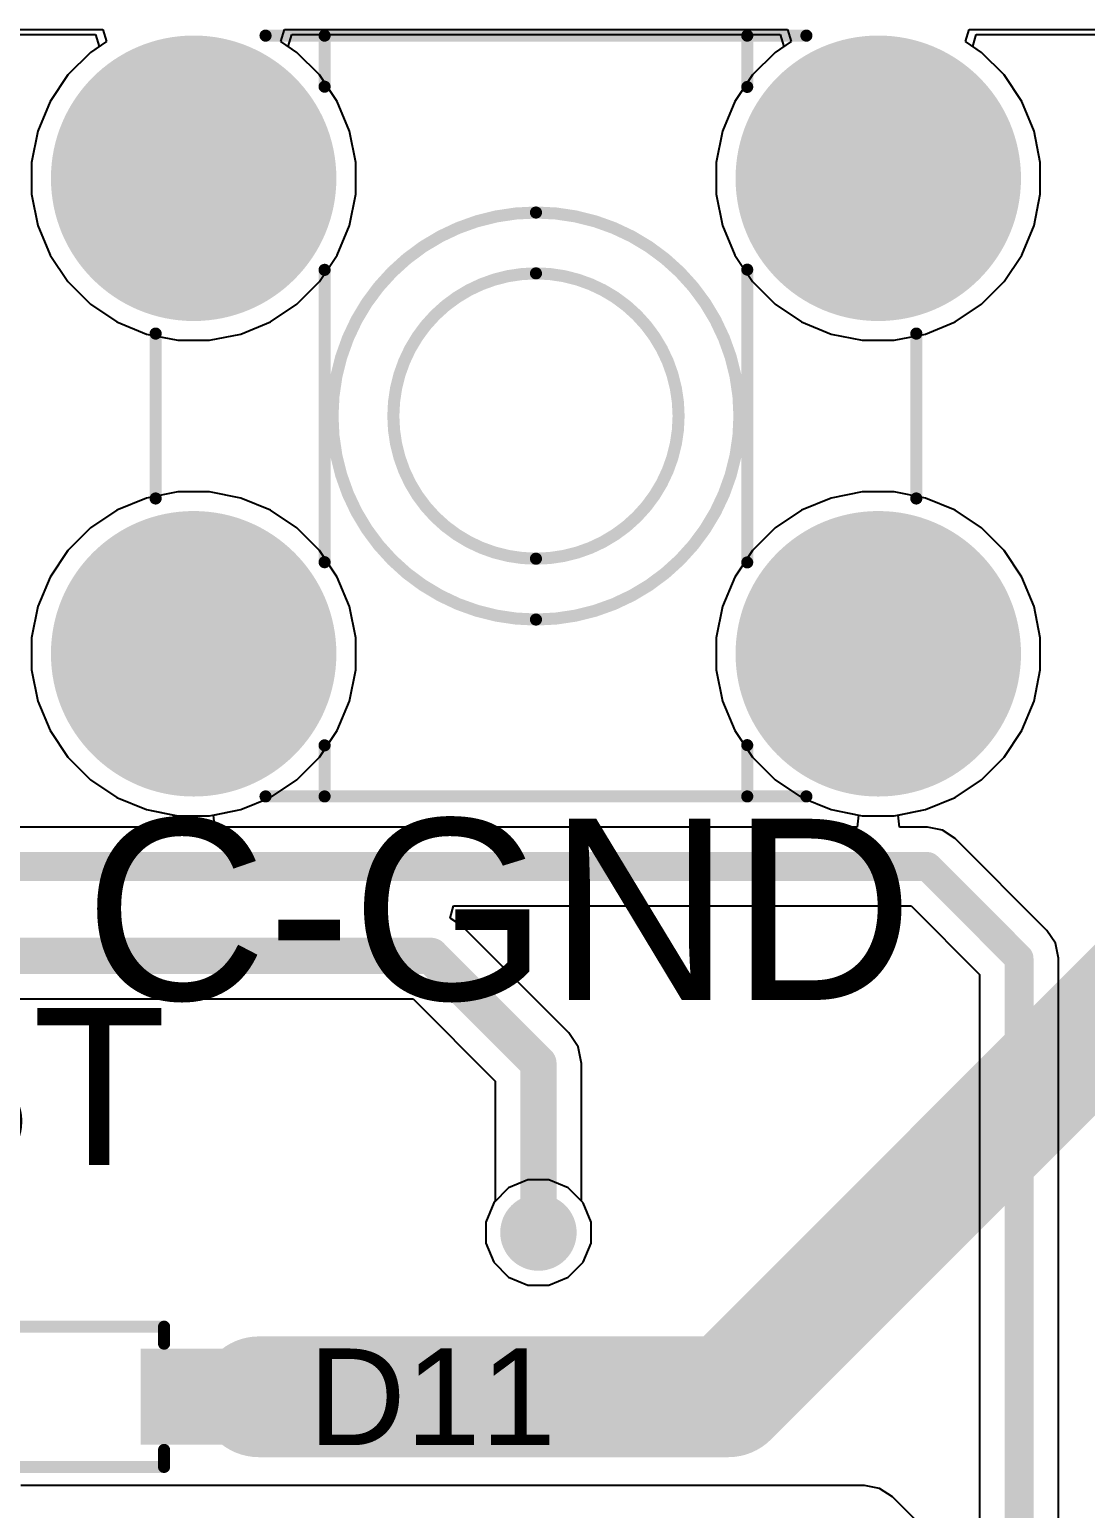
# Model space of a CAD drawing. Header units: millimetres. Extents: x 0 to 5423, y 0 to 5425.
# Drawn here: x 8.34 to 19.44, y 150.16 to 165.71 of the extents above; entities that cross this region are included whole.
import ezdxf

# ---------------------------------------------------------------- set-up
doc = ezdxf.new("R2010")
doc.units = ezdxf.units.MM
for name, color, linetype in [('BottomLayer', 5, 'Continuous'), ('BottomSolder', 6, 'Continuous'), ('MultiLayer', 9, 'Continuous'), ('PadHoleLayer', 156, 'Continuous'), ('TopLayer', 1, 'Continuous'), ('TopOverlay', 2, 'Continuous'), ('TopPaste', 8, 'Continuous'), ('TopSolder', 216, 'Continuous'), ('ViaHoleLayer', 16, 'Continuous')]:
    doc.layers.add(name, color=color, linetype=linetype)
doc.styles.add('Arial', font='', dxfattribs={"height": 0.2})
doc.styles.get('Arial').set_extended_font_data('Arial')

# ---------------------------------------------------------------- blocks, each defined once
blk = doc.blocks.new('SOD_323_88')
at = {"layer": 'TopLayer'}
for points in [[(-0.75, -0.45), (-1.55, -0.45), (-1.55, 0.45), (-0.75, 0.45)], [(1.55, -0.45), (0.75, -0.45), (0.75, 0.45), (1.55, 0.45)]]:
    blk.add_hatch(color=1, dxfattribs=at).paths.add_polyline_path(points)
at = {"layer": 'TopOverlay'}
for points in [[(-2.007, 0.483), (-0.914, 0.483), (-0.914, 0.787), (-2.007, 0.787)], [(-2.007, -0.508), (-1.575, -0.508), (-1.575, 0.508), (-2.007, 0.508)], [(-2.007, -0.787), (-0.914, -0.787), (-0.914, -0.483), (-2.007, -0.483)]]:
    blk.add_hatch(color=2, dxfattribs=at).paths.add_polyline_path(points)
at = {"layer": 'TopPaste'}
for points in [[(-0.75, -0.45), (-1.55, -0.45), (-1.55, 0.45), (-0.75, 0.45)], [(1.55, -0.45), (0.75, -0.45), (0.75, 0.45), (1.55, 0.45)]]:
    blk.add_hatch(color=8, dxfattribs=at).paths.add_polyline_path(points)
at = {"layer": 'TopSolder'}
for points in [[(-0.695, -0.505), (-1.605, -0.505), (-1.605, 0.505), (-0.695, 0.505)], [(1.605, -0.505), (0.695, -0.505), (0.695, 0.505), (1.605, 0.505)]]:
    blk.add_hatch(color=216, dxfattribs=at).paths.add_polyline_path(points)
at = {"layer": 'TopOverlay', "const_width": 0.127}
for points in [[(-0.914, 0.737), (0.94, 0.737)], [(0.94, 0.559), (0.94, 0.737)], [(0.94, -0.737), (0.94, -0.559)], [(-0.914, -0.737), (0.94, -0.737)]]:
    blk.add_lwpolyline(points, dxfattribs=at)
at = {"layer": 'TopOverlay', "const_width": 0.0635}
for points in [[(-0.946, 0.737, 1), (-0.883, 0.737, 1)], [(0.908, 0.737, 1), (0.972, 0.737, 1)], [(0.908, 0.737, 1), (0.972, 0.737, 1)], [(0.908, 0.559, 1), (0.972, 0.559, 1)], [(0.908, -0.559, 1), (0.972, -0.559, 1)], [(-0.946, -0.737, 1), (-0.883, -0.737, 1)], [(0.908, -0.737, 1), (0.972, -0.737, 1)], [(0.908, -0.737, 1), (0.972, -0.737, 1)]]:
    blk.add_lwpolyline(points, format="xyb", close=True, dxfattribs=at)
blk = doc.blocks.new('T44001_309')
at = {"layer": 'BottomLayer'}
h = blk.add_hatch(color=5, dxfattribs=at)
edge = h.paths.add_edge_path()
edge.add_arc((-2.5, 3.6), 1.45, 0, 360)
h = blk.add_hatch(color=5, dxfattribs=at)
edge = h.paths.add_edge_path()
edge.add_arc((2.5, 3.6), 1.45, 0, 360)
h = blk.add_hatch(color=5, dxfattribs=at)
edge = h.paths.add_edge_path()
edge.add_arc((-2.5, -3.6), 1.45, 0, 360)
h = blk.add_hatch(color=5, dxfattribs=at)
edge = h.paths.add_edge_path()
edge.add_arc((2.5, -3.6), 1.45, 0, 360)
at = {"layer": 'BottomSolder'}
h = blk.add_hatch(color=6, dxfattribs=at)
edge = h.paths.add_edge_path()
edge.add_arc((-2.5, 3.6), 1.501, 0, 360)
h = blk.add_hatch(color=6, dxfattribs=at)
edge = h.paths.add_edge_path()
edge.add_arc((2.5, 3.6), 1.501, 0, 360)
h = blk.add_hatch(color=6, dxfattribs=at)
edge = h.paths.add_edge_path()
edge.add_arc((-2.5, -3.6), 1.501, 0, 360)
h = blk.add_hatch(color=6, dxfattribs=at)
edge = h.paths.add_edge_path()
edge.add_arc((2.5, -3.6), 1.501, 0, 360)
at = {"layer": 'MultiLayer'}
h = blk.add_hatch(color=9, dxfattribs=at)
edge = h.paths.add_edge_path()
edge.add_arc((-2.5, 3.6), 1.45, 0, 360)
h = blk.add_hatch(color=9, dxfattribs=at)
edge = h.paths.add_edge_path()
edge.add_arc((2.5, 3.6), 1.45, 0, 360)
h = blk.add_hatch(color=9, dxfattribs=at)
edge = h.paths.add_edge_path()
edge.add_arc((-2.5, -3.6), 1.45, 0, 360)
h = blk.add_hatch(color=9, dxfattribs=at)
edge = h.paths.add_edge_path()
edge.add_arc((2.5, -3.6), 1.45, 0, 360)
at = {"layer": 'PadHoleLayer'}
h = blk.add_hatch(color=156, dxfattribs=at)
edge = h.paths.add_edge_path()
edge.add_arc((-2.5, 3.6), 0.95, 0, 360)
h = blk.add_hatch(color=156, dxfattribs=at)
edge = h.paths.add_edge_path()
edge.add_arc((2.5, 3.6), 0.95, 0, 360)
h = blk.add_hatch(color=156, dxfattribs=at)
edge = h.paths.add_edge_path()
edge.add_arc((-2.5, -3.6), 0.95, 0, 360)
h = blk.add_hatch(color=156, dxfattribs=at)
edge = h.paths.add_edge_path()
edge.add_arc((2.5, -3.6), 0.95, 0, 360)
at = {"layer": 'TopLayer'}
h = blk.add_hatch(color=1, dxfattribs=at)
edge = h.paths.add_edge_path()
edge.add_arc((-2.5, 3.6), 1.45, 0, 360)
h = blk.add_hatch(color=1, dxfattribs=at)
edge = h.paths.add_edge_path()
edge.add_arc((2.5, 3.6), 1.45, 0, 360)
h = blk.add_hatch(color=1, dxfattribs=at)
edge = h.paths.add_edge_path()
edge.add_arc((-2.5, -3.6), 1.45, 0, 360)
h = blk.add_hatch(color=1, dxfattribs=at)
edge = h.paths.add_edge_path()
edge.add_arc((2.5, -3.6), 1.45, 0, 360)
at = {"layer": 'TopSolder'}
h = blk.add_hatch(color=216, dxfattribs=at)
edge = h.paths.add_edge_path()
edge.add_arc((-2.5, 3.6), 1.501, 0, 360)
h = blk.add_hatch(color=216, dxfattribs=at)
edge = h.paths.add_edge_path()
edge.add_arc((2.5, 3.6), 1.501, 0, 360)
h = blk.add_hatch(color=216, dxfattribs=at)
edge = h.paths.add_edge_path()
edge.add_arc((-2.5, -3.6), 1.501, 0, 360)
h = blk.add_hatch(color=216, dxfattribs=at)
edge = h.paths.add_edge_path()
edge.add_arc((2.5, -3.6), 1.501, 0, 360)
at = {"layer": 'TopOverlay', "const_width": 0.127}
for points in [[(0.867, 4), (-0.867, 4)], [(-4, -2.844), (-4, 2.844)], [(4, -2.844), (4, 2.844)], [(-3.461, 2.222), (-4, 2.222)], [(1.539, 2.222), (-1.539, 2.222)], [(4, 2.222), (3.461, 2.222)], [(-3.463, -2.223), (-4, -2.223)], [(1.537, -2.223), (-1.537, -2.223)], [(4, -2.223), (3.463, -2.223)], [(0.867, -4), (-0.867, -4)]]:
    blk.add_lwpolyline(points, dxfattribs=at)
at = {"layer": 'TopOverlay'}
for points, const_width in [([(-0.899, 4, 1), (-0.835, 4, 1)], 0.0635), ([(0.835, 4, 1), (0.899, 4, 1)], 0.0635), ([(-4.032, 2.844, 1), (-3.968, 2.844, 1)], 0.0635), ([(3.968, 2.844, 1), (4.032, 2.844, 1)], 0.0635), ([(-4.032, 2.222, 1), (-3.968, 2.222, 1)], 0.0635), ([(-3.492, 2.222, 1), (-3.429, 2.222, 1)], 0.0635), ([(2.14, 0, 1), (-2.14, 0, 1)], 0.127), ([(-1.571, 2.222, 1), (-1.508, 2.222, 1)], 0.0635), ([(1.508, 2.222, 1), (1.571, 2.222, 1)], 0.0635), ([(3.429, 2.222, 1), (3.492, 2.222, 1)], 0.0635), ([(3.968, 2.222, 1), (4.032, 2.222, 1)], 0.0635), ([(1.5, 0, 1), (-1.5, 0, 1)], 0.127), ([(-2.172, 0, 1), (-2.108, 0, 1)], 0.0635), ([(-1.532, 0, 1), (-1.468, 0, 1)], 0.0635), ([(1.468, 0, 1), (1.532, 0, 1)], 0.0635), ([(2.108, 0, 1), (2.172, 0, 1)], 0.0635), ([(-4.032, -2.223, 1), (-3.968, -2.223, 1)], 0.0635), ([(-3.495, -2.223, 1), (-3.431, -2.223, 1)], 0.0635), ([(-1.569, -2.223, 1), (-1.505, -2.223, 1)], 0.0635), ([(1.505, -2.223, 1), (1.569, -2.223, 1)], 0.0635), ([(3.431, -2.223, 1), (3.495, -2.223, 1)], 0.0635), ([(3.968, -2.223, 1), (4.032, -2.223, 1)], 0.0635), ([(-4.032, -2.844, 1), (-3.968, -2.844, 1)], 0.0635), ([(3.968, -2.844, 1), (4.032, -2.844, 1)], 0.0635), ([(-0.899, -4, 1), (-0.835, -4, 1)], 0.0635), ([(0.835, -4, 1), (0.899, -4, 1)], 0.0635)]:
    blk.add_lwpolyline(points, format="xyb", close=True, dxfattribs=dict(at, const_width=const_width))

msp = doc.modelspace()

# ---------------------------------------------------------------- hatches: boundary and pattern name
at = {"layer": 'BottomLayer'}
h = msp.add_hatch(color=5, dxfattribs=at)
edge = h.paths.add_edge_path()
edge.add_arc((13.691, 153.06), 0.3, 0, 360)
h = msp.add_hatch(color=5, dxfattribs=at)
edge = h.paths.add_edge_path()
edge.add_arc((10.751, 151.333), 0.3, 0, 360)
at = {"layer": 'BottomSolder'}
h = msp.add_hatch(color=6, dxfattribs=at)
edge = h.paths.add_edge_path()
edge.add_arc((13.691, 153.06), 0.402, 0, 360)
h = msp.add_hatch(color=6, dxfattribs=at)
edge = h.paths.add_edge_path()
edge.add_arc((10.751, 151.333), 0.402, 0, 360)
at = {"layer": 'TopLayer'}
h = msp.add_hatch(color=1, dxfattribs=at)
edge = h.paths.add_edge_path()
edge.add_arc((13.691, 153.06), 0.3, 0, 360)
h = msp.add_hatch(color=1, dxfattribs=at)
edge = h.paths.add_edge_path()
edge.add_arc((10.751, 151.333), 0.3, 0, 360)
at = {"layer": 'TopSolder'}
h = msp.add_hatch(color=216, dxfattribs=at)
edge = h.paths.add_edge_path()
edge.add_arc((13.691, 153.06), 0.402, 0, 360)
h = msp.add_hatch(color=216, dxfattribs=at)
edge = h.paths.add_edge_path()
edge.add_arc((10.751, 151.333), 0.402, 0, 360)
at = {"layer": 'ViaHoleLayer'}
h = msp.add_hatch(color=16, dxfattribs=at)
edge = h.paths.add_edge_path()
edge.add_arc((13.691, 153.06), 0.15, 0, 360)
h = msp.add_hatch(color=16, dxfattribs=at)
edge = h.paths.add_edge_path()
edge.add_arc((10.751, 151.333), 0.15, 0, 360)

# ---------------------------------------------------------------- linework, layer by layer
at = {"layer": 'BottomLayer'}
for p, q in [((4.016, 165.71), (9.11, 165.71)), ((9.11, 165.71), (9.149, 165.583)), ((10.982, 165.583), (11.02, 165.71)), ((11.02, 165.71), (16.31, 165.71)), ((16.31, 165.71), (16.349, 165.583)), ((18.182, 165.583), (18.22, 165.71)), ((18.22, 165.71), (20.345, 165.71)), ((8.979, 165.469), (8.742, 165.232)), ((9.149, 165.583), (8.979, 165.469)), ((11.151, 165.469), (10.982, 165.583)), ((11.389, 165.232), (11.151, 165.469)), ((16.179, 165.469), (15.942, 165.232)), ((16.349, 165.583), (16.179, 165.469)), ((18.351, 165.469), (18.182, 165.583)), ((18.589, 165.232), (18.351, 165.469)), ((8.742, 165.232), (8.555, 164.953)), ((11.575, 164.953), (11.389, 165.232)), ((15.942, 165.232), (15.755, 164.953)), ((18.775, 164.953), (18.589, 165.232)), ((8.555, 164.953), (8.427, 164.643)), ((11.704, 164.643), (11.575, 164.953)), ((15.755, 164.953), (15.627, 164.643)), ((18.904, 164.643), (18.775, 164.953)), ((8.427, 164.643), (8.361, 164.313)), ((11.769, 164.313), (11.704, 164.643)), ((15.627, 164.643), (15.561, 164.313)), ((18.969, 164.313), (18.904, 164.643)), ((8.361, 164.313), (8.361, 163.978)), ((11.769, 163.978), (11.769, 164.313)), ((15.561, 164.313), (15.561, 163.978)), ((18.969, 163.978), (18.969, 164.313)), ((8.361, 163.978), (8.427, 163.649)), ((11.704, 163.649), (11.769, 163.978)), ((15.561, 163.978), (15.627, 163.649)), ((18.904, 163.649), (18.969, 163.978)), ((8.427, 163.649), (8.555, 163.338)), ((11.575, 163.338), (11.704, 163.649)), ((15.627, 163.649), (15.755, 163.338)), ((18.775, 163.338), (18.904, 163.649)), ((8.555, 163.338), (8.742, 163.059)), ((11.389, 163.059), (11.575, 163.338)), ((15.755, 163.338), (15.942, 163.059)), ((18.589, 163.059), (18.775, 163.338)), ((8.742, 163.059), (8.979, 162.822)), ((11.151, 162.822), (11.389, 163.059)), ((15.942, 163.059), (16.179, 162.822)), ((18.351, 162.822), (18.589, 163.059)), ((8.979, 162.822), (9.258, 162.636)), ((10.872, 162.636), (11.151, 162.822)), ((16.179, 162.822), (16.458, 162.636)), ((18.072, 162.636), (18.351, 162.822)), ((9.258, 162.636), (9.568, 162.507)), ((9.568, 162.507), (9.897, 162.442)), ((10.233, 162.442), (10.562, 162.507)), ((10.562, 162.507), (10.872, 162.636)), ((16.458, 162.636), (16.768, 162.507)), ((16.768, 162.507), (17.097, 162.442)), ((17.433, 162.442), (17.762, 162.507)), ((17.762, 162.507), (18.072, 162.636)), ((9.897, 162.442), (10.233, 162.442)), ((17.097, 162.442), (17.433, 162.442)), ((9.897, 160.85), (9.568, 160.784)), ((10.233, 160.85), (9.897, 160.85)), ((10.562, 160.784), (10.233, 160.85)), ((17.097, 160.85), (16.768, 160.784)), ((17.433, 160.85), (17.097, 160.85)), ((17.762, 160.784), (17.433, 160.85)), ((9.258, 160.656), (8.979, 160.469)), ((9.568, 160.784), (9.258, 160.656)), ((10.872, 160.656), (10.562, 160.784)), ((11.151, 160.469), (10.872, 160.656)), ((16.458, 160.656), (16.179, 160.469)), ((16.768, 160.784), (16.458, 160.656)), ((18.072, 160.656), (17.762, 160.784)), ((18.351, 160.469), (18.072, 160.656)), ((8.979, 160.469), (8.742, 160.232)), ((11.389, 160.232), (11.151, 160.469)), ((16.179, 160.469), (15.942, 160.232)), ((18.589, 160.232), (18.351, 160.469)), ((8.742, 160.232), (8.555, 159.953)), ((11.575, 159.953), (11.389, 160.232)), ((15.942, 160.232), (15.755, 159.953)), ((18.775, 159.953), (18.589, 160.232)), ((8.555, 159.953), (8.427, 159.643)), ((11.704, 159.643), (11.575, 159.953)), ((15.755, 159.953), (15.627, 159.643)), ((18.904, 159.643), (18.775, 159.953)), ((8.427, 159.643), (8.361, 159.313)), ((11.769, 159.313), (11.704, 159.643)), ((15.627, 159.643), (15.561, 159.313)), ((18.969, 159.313), (18.904, 159.643)), ((8.361, 159.313), (8.361, 158.978)), ((11.769, 158.978), (11.769, 159.313)), ((15.561, 159.313), (15.561, 158.978)), ((18.969, 158.978), (18.969, 159.313)), ((8.361, 158.978), (8.427, 158.649)), ((11.704, 158.649), (11.769, 158.978)), ((15.561, 158.978), (15.627, 158.649)), ((18.904, 158.649), (18.969, 158.978)), ((8.427, 158.649), (8.555, 158.338)), ((11.575, 158.338), (11.704, 158.649)), ((15.627, 158.649), (15.755, 158.338)), ((18.775, 158.338), (18.904, 158.649)), ((8.555, 158.338), (8.742, 158.059)), ((11.389, 158.059), (11.575, 158.338)), ((15.755, 158.338), (15.942, 158.059)), ((18.589, 158.059), (18.775, 158.338)), ((8.742, 158.059), (8.979, 157.822)), ((11.151, 157.822), (11.389, 158.059)), ((15.942, 158.059), (16.179, 157.822)), ((18.351, 157.822), (18.589, 158.059)), ((8.979, 157.822), (9.258, 157.636)), ((10.872, 157.636), (11.151, 157.822)), ((16.179, 157.822), (16.458, 157.636)), ((18.072, 157.636), (18.351, 157.822)), ((9.258, 157.636), (9.568, 157.507)), ((10.562, 157.507), (10.872, 157.636)), ((16.458, 157.636), (16.768, 157.507)), ((17.762, 157.507), (18.072, 157.636)), ((9.568, 157.507), (9.897, 157.442)), ((9.897, 157.442), (10.233, 157.442)), ((10.233, 157.442), (10.562, 157.507)), ((16.768, 157.507), (17.097, 157.442)), ((17.097, 157.442), (17.433, 157.442)), ((17.433, 157.442), (17.762, 157.507)), ((13.377, 153.53), (13.221, 153.374)), ((13.58, 153.614), (13.377, 153.53)), ((13.801, 153.614), (13.58, 153.614)), ((14.004, 153.53), (13.801, 153.614)), ((14.16, 153.374), (14.004, 153.53)), ((13.221, 153.374), (13.137, 153.171)), ((14.245, 153.171), (14.16, 153.374)), ((13.137, 153.171), (13.137, 152.95)), ((14.245, 152.95), (14.245, 153.171)), ((13.137, 152.95), (13.221, 152.747)), ((14.16, 152.747), (14.245, 152.95)), ((13.221, 152.747), (13.377, 152.591)), ((14.004, 152.591), (14.16, 152.747)), ((13.377, 152.591), (13.58, 152.506)), ((13.801, 152.506), (14.004, 152.591)), ((13.58, 152.506), (13.801, 152.506))]:
    msp.add_line(p, q, dxfattribs=at)
at = {"layer": 'BottomLayer', "const_width": 1.27}
for points in [[(15.688, 151.333), (22.096, 157.742)], [(10.751, 151.333), (15.688, 151.333)]]:
    msp.add_lwpolyline(points, dxfattribs=at)
at = {"layer": 'BottomLayer', "const_width": 0.635}
for points in [[(10.433, 151.333, 1), (11.068, 151.333, 1)], [(15.37, 151.333, 1), (16.005, 151.333, 1)], [(15.37, 151.333, 1), (16.005, 151.333, 1)]]:
    msp.add_lwpolyline(points, format="xyb", close=True, dxfattribs=at)
at = {"layer": 'TopLayer'}
for p, q in [((5.589, 165.659), (9.034, 165.659)), ((9.034, 165.659), (9.073, 165.532)), ((11.058, 165.532), (11.096, 165.659)), ((11.096, 165.659), (16.234, 165.659)), ((16.234, 165.659), (16.273, 165.532)), ((18.258, 165.532), (18.296, 165.659)), ((18.296, 165.659), (20.345, 165.659)), ((8.979, 165.469), (8.742, 165.232)), ((9.073, 165.532), (8.979, 165.469)), ((11.151, 165.469), (11.058, 165.532)), ((11.389, 165.232), (11.151, 165.469)), ((16.179, 165.469), (15.942, 165.232)), ((16.273, 165.532), (16.179, 165.469)), ((18.351, 165.469), (18.258, 165.532)), ((18.589, 165.232), (18.351, 165.469)), ((8.742, 165.232), (8.555, 164.953)), ((11.575, 164.953), (11.389, 165.232)), ((15.942, 165.232), (15.755, 164.953)), ((18.775, 164.953), (18.589, 165.232)), ((8.555, 164.953), (8.427, 164.643)), ((11.704, 164.643), (11.575, 164.953)), ((15.755, 164.953), (15.627, 164.643)), ((18.904, 164.643), (18.775, 164.953)), ((8.427, 164.643), (8.361, 164.313)), ((11.769, 164.313), (11.704, 164.643)), ((15.627, 164.643), (15.561, 164.313)), ((18.969, 164.313), (18.904, 164.643)), ((8.361, 164.313), (8.361, 163.978)), ((11.769, 163.978), (11.769, 164.313)), ((15.561, 164.313), (15.561, 163.978)), ((18.969, 163.978), (18.969, 164.313)), ((8.361, 163.978), (8.427, 163.649)), ((11.704, 163.649), (11.769, 163.978)), ((15.561, 163.978), (15.627, 163.649)), ((18.904, 163.649), (18.969, 163.978)), ((8.427, 163.649), (8.555, 163.338)), ((11.575, 163.338), (11.704, 163.649)), ((15.627, 163.649), (15.755, 163.338)), ((18.775, 163.338), (18.904, 163.649)), ((8.555, 163.338), (8.742, 163.059)), ((11.389, 163.059), (11.575, 163.338)), ((15.755, 163.338), (15.942, 163.059)), ((18.589, 163.059), (18.775, 163.338)), ((8.742, 163.059), (8.979, 162.822)), ((11.151, 162.822), (11.389, 163.059)), ((15.942, 163.059), (16.179, 162.822)), ((18.351, 162.822), (18.589, 163.059)), ((8.979, 162.822), (9.258, 162.636)), ((10.872, 162.636), (11.151, 162.822)), ((16.179, 162.822), (16.458, 162.636)), ((18.072, 162.636), (18.351, 162.822)), ((9.258, 162.636), (9.568, 162.507)), ((9.568, 162.507), (9.897, 162.442)), ((10.233, 162.442), (10.562, 162.507)), ((10.562, 162.507), (10.872, 162.636)), ((16.458, 162.636), (16.768, 162.507)), ((16.768, 162.507), (17.097, 162.442)), ((17.433, 162.442), (17.762, 162.507)), ((17.762, 162.507), (18.072, 162.636)), ((9.897, 162.442), (10.233, 162.442)), ((17.097, 162.442), (17.433, 162.442)), ((9.897, 160.85), (9.568, 160.784)), ((10.233, 160.85), (9.897, 160.85)), ((10.562, 160.784), (10.233, 160.85)), ((17.097, 160.85), (16.768, 160.784)), ((17.433, 160.85), (17.097, 160.85)), ((17.762, 160.784), (17.433, 160.85)), ((9.258, 160.656), (8.979, 160.469)), ((9.568, 160.784), (9.258, 160.656)), ((10.872, 160.656), (10.562, 160.784)), ((11.151, 160.469), (10.872, 160.656)), ((16.458, 160.656), (16.179, 160.469)), ((16.768, 160.784), (16.458, 160.656)), ((18.072, 160.656), (17.762, 160.784)), ((18.351, 160.469), (18.072, 160.656)), ((8.979, 160.469), (8.742, 160.232)), ((11.389, 160.232), (11.151, 160.469)), ((16.179, 160.469), (15.942, 160.232)), ((18.589, 160.232), (18.351, 160.469)), ((8.742, 160.232), (8.555, 159.953)), ((11.575, 159.953), (11.389, 160.232)), ((15.942, 160.232), (15.755, 159.953)), ((18.775, 159.953), (18.589, 160.232)), ((8.555, 159.953), (8.427, 159.643)), ((11.704, 159.643), (11.575, 159.953)), ((15.755, 159.953), (15.627, 159.643)), ((18.904, 159.643), (18.775, 159.953)), ((8.427, 159.643), (8.361, 159.313)), ((11.769, 159.313), (11.704, 159.643)), ((15.627, 159.643), (15.561, 159.313)), ((18.969, 159.313), (18.904, 159.643)), ((8.361, 159.313), (8.361, 158.978)), ((11.769, 158.978), (11.769, 159.313)), ((15.561, 159.313), (15.561, 158.978)), ((18.969, 158.978), (18.969, 159.313)), ((8.361, 158.978), (8.427, 158.649)), ((11.704, 158.649), (11.769, 158.978)), ((15.561, 158.978), (15.627, 158.649)), ((18.904, 158.649), (18.969, 158.978)), ((8.427, 158.649), (8.555, 158.338)), ((11.575, 158.338), (11.704, 158.649)), ((15.627, 158.649), (15.755, 158.338)), ((18.775, 158.338), (18.904, 158.649)), ((8.555, 158.338), (8.742, 158.059)), ((11.389, 158.059), (11.575, 158.338)), ((15.755, 158.338), (15.942, 158.059)), ((18.589, 158.059), (18.775, 158.338)), ((8.742, 158.059), (8.979, 157.822)), ((11.151, 157.822), (11.389, 158.059)), ((15.942, 158.059), (16.179, 157.822)), ((18.351, 157.822), (18.589, 158.059)), ((8.979, 157.822), (9.258, 157.636)), ((10.872, 157.636), (11.151, 157.822)), ((16.179, 157.822), (16.458, 157.636)), ((18.072, 157.636), (18.351, 157.822)), ((9.258, 157.636), (9.568, 157.507)), ((10.562, 157.507), (10.872, 157.636)), ((16.458, 157.636), (16.768, 157.507)), ((17.762, 157.507), (18.072, 157.636)), ((9.568, 157.507), (9.856, 157.45)), ((9.856, 157.45), (9.843, 157.323)), ((10.275, 157.45), (10.562, 157.507)), ((10.287, 157.323), (10.275, 157.45)), ((16.768, 157.507), (17.056, 157.45)), ((17.056, 157.45), (17.043, 157.323)), ((17.475, 157.45), (17.762, 157.507)), ((17.487, 157.323), (17.475, 157.45)), ((9.843, 157.323), (5.017, 157.323)), ((17.043, 157.323), (10.287, 157.323)), ((17.782, 157.323), (17.487, 157.323)), ((17.94, 157.291), (17.782, 157.323)), ((18.075, 157.202), (17.94, 157.291)), ((19.038, 156.238), (18.075, 157.202)), ((12.764, 156.367), (12.799, 156.494)), ((12.799, 156.494), (17.61, 156.494)), ((17.61, 156.494), (18.331, 155.773)), ((12.881, 156.289), (12.764, 156.367)), ((14.011, 155.159), (12.881, 156.289)), ((19.128, 156.104), (19.038, 156.238)), ((19.16, 155.945), (19.128, 156.104)), ((19.16, 121.584), (19.16, 155.945)), ((18.331, 155.773), (18.331, 149.528)), ((5.017, 155.516), (12.373, 155.516)), ((12.373, 155.516), (13.237, 154.651)), ((14.109, 155.012), (14.011, 155.159)), ((14.144, 154.838), (14.109, 155.012)), ((14.144, 153.391), (14.144, 154.838)), ((13.237, 154.651), (13.237, 153.391)), ((13.221, 153.374), (13.137, 153.171)), ((13.237, 153.391), (13.221, 153.374)), ((14.16, 153.374), (14.144, 153.391)), ((14.245, 153.171), (14.16, 153.374)), ((13.137, 153.171), (13.137, 152.95)), ((14.245, 152.95), (14.245, 153.171)), ((13.137, 152.95), (13.221, 152.747)), ((14.16, 152.747), (14.245, 152.95)), ((13.221, 152.747), (13.377, 152.591)), ((14.004, 152.591), (14.16, 152.747)), ((13.377, 152.591), (13.58, 152.506)), ((13.801, 152.506), (14.004, 152.591)), ((13.58, 152.506), (13.801, 152.506)), ((17.12, 150.401), (8.249, 150.401)), ((17.278, 150.37), (17.12, 150.401)), ((17.413, 150.28), (17.278, 150.37)), ((18.214, 149.479), (17.413, 150.28)), ((17.413, 150.28), (17.413, 150.28))]:
    msp.add_line(p, q, dxfattribs=at)
for points, const_width in [([(4.445, 156.909), (17.782, 156.909)], 0.305), ([(17.782, 156.909), (18.745, 155.945)], 0.305), ([(4.445, 155.969), (12.56, 155.969)], 0.381), ([(12.56, 155.969), (13.691, 154.838)], 0.381), ([(18.745, 121.412), (18.745, 155.945)], 0.305), ([(13.691, 153.06), (13.691, 154.838)], 0.381), ([(9.964, 151.333), (10.751, 151.333)], 0.381)]:
    msp.add_lwpolyline(points, dxfattribs=dict(at, const_width=const_width))
for points, const_width in [([(17.706, 156.909, 1), (17.858, 156.909, 1)], 0.152), ([(17.706, 156.909, 1), (17.858, 156.909, 1)], 0.152), ([(12.465, 155.969, 1), (12.656, 155.969, 1)], 0.191), ([(12.465, 155.969, 1), (12.656, 155.969, 1)], 0.191), ([(18.669, 155.945, 1), (18.821, 155.945, 1)], 0.152), ([(18.669, 155.945, 1), (18.821, 155.945, 1)], 0.152), ([(13.595, 154.838, 1), (13.786, 154.838, 1)], 0.191), ([(13.595, 154.838, 1), (13.786, 154.838, 1)], 0.191), ([(13.595, 153.06, 1), (13.786, 153.06, 1)], 0.191), ([(9.868, 151.333, 1), (10.059, 151.333, 1)], 0.191), ([(10.656, 151.333, 1), (10.846, 151.333, 1)], 0.191)]:
    msp.add_lwpolyline(points, format="xyb", close=True, dxfattribs=dict(at, const_width=const_width))

# ---------------------------------------------------------------- block references
at = {"rotation": 270}
msp.add_blockref('T44001_309', (13.665, 161.646), dxfattribs=at)
msp.add_blockref('SOD_323_88', (8.814, 151.333))

# ---------------------------------------------------------------- texts
at = {"layer": 'TopOverlay', "style": 'Arial'}
for s, height, p in [('C-GND', 1.905, (8.915, 155.506)), ('E-RST', 1.651, (2.859, 153.771))]:
    msp.add_text(s, height=height, rotation=360, dxfattribs=at).set_placement(p)
msp.add_text('D11', height=1.016, dxfattribs=at).set_placement((11.27, 150.825))

doc.saveas('drawing.dxf')
